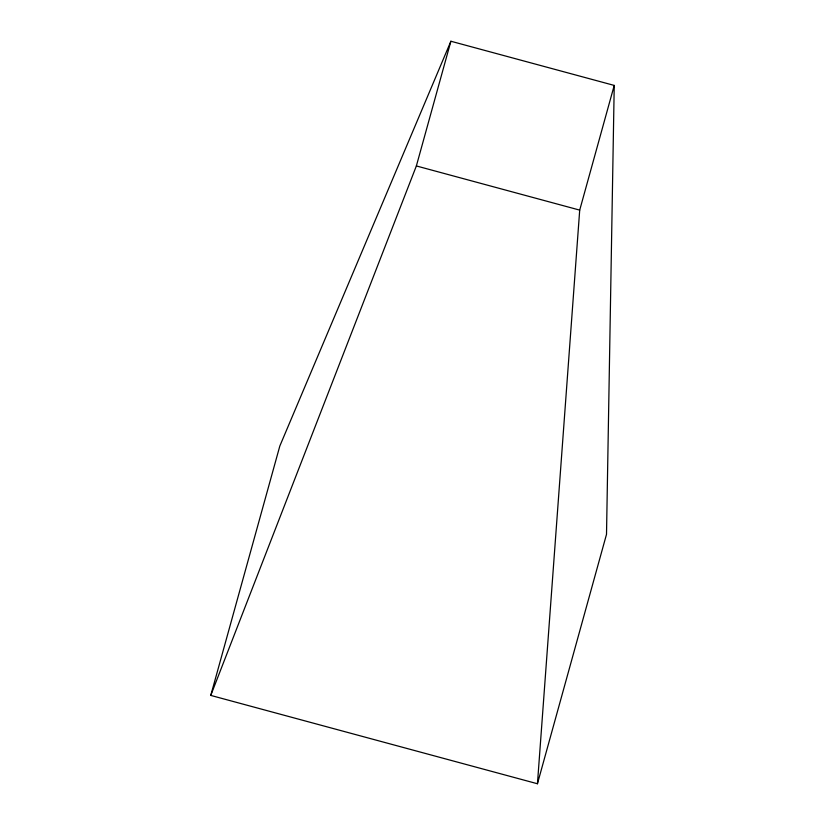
<?xml version="1.0" encoding="UTF-8"?>
<svg xmlns="http://www.w3.org/2000/svg" width="825" height="825" viewBox="0 0 825 825"><rect width="100%" height="100%" fill="white"/><g stroke="black" fill="none" stroke-linecap="round" stroke-linejoin="round"><path stroke-width="1.24" d="M614.233 85.418L606.509 534.352L537.446 783.75L210.767 695.413L279.83 446.016L450.893 41.25L614.233 85.418L579.707 210.117L537.446 783.75M210.767 695.413L416.367 165.949L450.893 41.25M416.367 165.949L579.707 210.117"/></g></svg>
